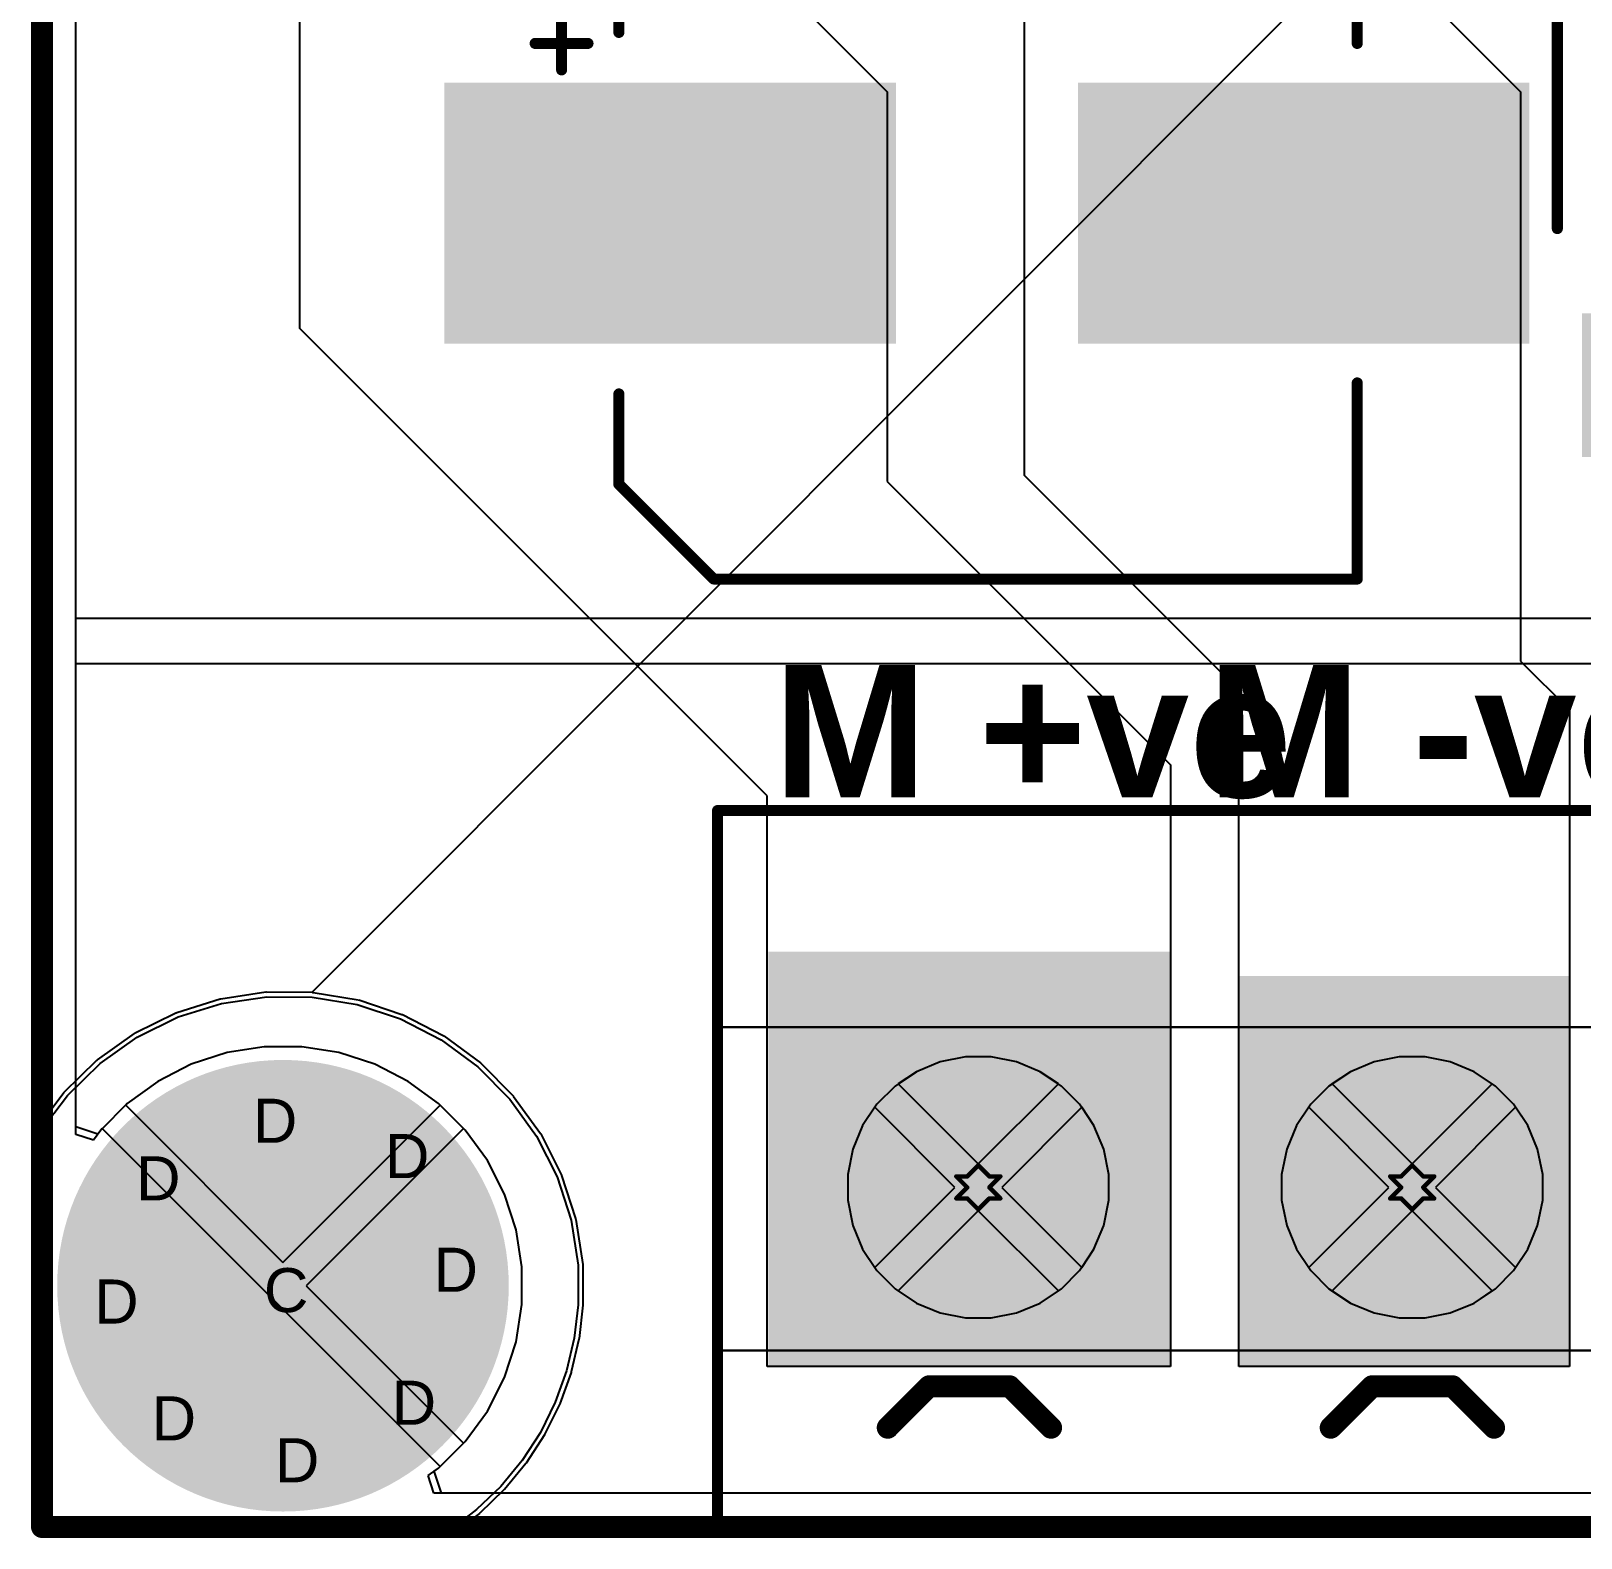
# Model space of a CAD drawing. Header units: inches. Extents: x 0 to 5401, y 0 to 5414.
# Drawn here: x -0.13 to 17.74, y -0.13 to 17.24 of the extents above; entities that cross this region are included whole.
import ezdxf

# ---------------------------------------------------------------- set-up
doc = ezdxf.new("R2010")
doc.units = ezdxf.units.IN
for name, color, linetype in [('Board Outline', 216, 'Continuous'), ('Bottom Layer', 5, 'Continuous'), ('Bottom Solder', 6, 'Continuous'), ('Drill Drawing', 1, 'Continuous'), ('Layer 1', 16, 'Continuous'), ('Layer 2', 76, 'Continuous'), ('Multi-Layer', 9, 'Continuous'), ('Pad Holes', 156, 'Continuous'), ('Top Layer', 1, 'Continuous'), ('Top Overlay', 2, 'Continuous'), ('Top Paste', 8, 'Continuous'), ('Top Solder', 216, 'Continuous'), ('Via Holes', 16, 'Continuous')]:
    doc.layers.add(name, color=color, linetype=linetype)
doc.styles.add('Arial', font='', dxfattribs={"height": 0.2})
doc.styles.add('Arial_Bold', font='', dxfattribs={"height": 0.2})
doc.styles.get('Arial').set_extended_font_data('Arial')
doc.styles.get('Arial_Bold').set_extended_font_data('Arial', bold=True)

# ---------------------------------------------------------------- blocks, each defined once
blk = doc.blocks.new('SOP_4_2_54_21')
at = {"layer": 'Top Layer'}
for points in [[(-3.85, 1.67), (-2.4, 1.67), (-2.4, 0.87), (-3.85, 0.87)], [(2.4, 1.67), (3.85, 1.67), (3.85, 0.87), (2.4, 0.87)], [(-3.85, -0.87), (-2.4, -0.87), (-2.4, -1.67), (-3.85, -1.67)], [(2.4, -0.87), (3.85, -0.87), (3.85, -1.67), (2.4, -1.67)]]:
    blk.add_hatch(color=1, dxfattribs=at).paths.add_polyline_path(points)
at = {"layer": 'Top Paste'}
for points in [[(-3.85, 1.67), (-2.4, 1.67), (-2.4, 0.87), (-3.85, 0.87)], [(2.4, 1.67), (3.85, 1.67), (3.85, 0.87), (2.4, 0.87)], [(-3.85, -0.87), (-2.4, -0.87), (-2.4, -1.67), (-3.85, -1.67)], [(2.4, -0.87), (3.85, -0.87), (3.85, -1.67), (2.4, -1.67)]]:
    blk.add_hatch(color=8, dxfattribs=at).paths.add_polyline_path(points)
at = {"layer": 'Top Solder'}
for points in [[(-3.952, 1.772), (-2.298, 1.772), (-2.298, 0.768), (-3.952, 0.768)], [(2.298, 1.772), (3.952, 1.772), (3.952, 0.768), (2.298, 0.768)], [(-3.952, -0.768), (-2.298, -0.768), (-2.298, -1.772), (-3.952, -1.772)], [(2.298, -0.768), (3.952, -0.768), (3.952, -1.772), (2.298, -1.772)]]:
    blk.add_hatch(color=216, dxfattribs=at).paths.add_polyline_path(points)
at = {"layer": 'Top Overlay'}
for points in [[(-1.321, 2.057, 0.127, 0.127, 0), (1.676, 2.057, 0.127, 0.127, 0)], [(-4.14, 1.473, 0.127, 0.127, 0), (-4.14, 1.219, 0.127, 0.127, 0)], [(-4.14, 1.473, 0.127, 0.127, 0), (-4.013, 1.346, 0.127, 0.127, 0)], [(-4.013, 1.346, 0.127, 0.127, 0), (-4.14, 1.219, 0.127, 0.127, 0)], [(-1.321, -2.057, 0.127, 0.127, 0), (1.676, -2.057, 0.127, 0.127, 0)]]:
    blk.add_lwpolyline(points, format="xyseb", dxfattribs=at)
for points in [[(-1.353, 2.057, 0.0635, 0.0635, 1), (-1.289, 2.057, 0.0635, 0.0635, 1)], [(1.645, 2.057, 0.0635, 0.0635, 1), (1.708, 2.057, 0.0635, 0.0635, 1)], [(-4.172, 1.473, 0.0635, 0.0635, 1), (-4.108, 1.473, 0.0635, 0.0635, 1)], [(-4.172, 1.473, 0.0635, 0.0635, 1), (-4.108, 1.473, 0.0635, 0.0635, 1)], [(-4.172, 1.219, 0.0635, 0.0635, 1), (-4.108, 1.219, 0.0635, 0.0635, 1)], [(-4.172, 1.219, 0.0635, 0.0635, 1), (-4.108, 1.219, 0.0635, 0.0635, 1)], [(-4.045, 1.346, 0.0635, 0.0635, 1), (-3.981, 1.346, 0.0635, 0.0635, 1)], [(-4.045, 1.346, 0.0635, 0.0635, 1), (-3.981, 1.346, 0.0635, 0.0635, 1)], [(-1.353, -2.057, 0.0635, 0.0635, 1), (-1.289, -2.057, 0.0635, 0.0635, 1)], [(1.645, -2.057, 0.0635, 0.0635, 1), (1.708, -2.057, 0.0635, 0.0635, 1)]]:
    blk.add_lwpolyline(points, format="xyseb", close=True, dxfattribs=at)
blk = doc.blocks.new('WJ127_5_0_5P_185')
at = {"layer": 'Bottom Layer'}
h = blk.add_hatch(color=5, dxfattribs=at)
edge = h.paths.add_edge_path()
edge.add_arc((-10, 0), 1.25, 0, 360)
h = blk.add_hatch(color=5, dxfattribs=at)
edge = h.paths.add_edge_path()
edge.add_arc((-5, 0), 1.25, 0, 360)
at = {"layer": 'Bottom Solder'}
h = blk.add_hatch(color=6, dxfattribs=at)
edge = h.paths.add_edge_path()
edge.add_arc((-10, 0), 1.352, 0, 360)
h = blk.add_hatch(color=6, dxfattribs=at)
edge = h.paths.add_edge_path()
edge.add_arc((-5, 0), 1.352, 0, 360)
at = {"layer": 'Layer 1'}
h = blk.add_hatch(color=16, dxfattribs=at)
edge = h.paths.add_edge_path()
edge.add_arc((-10, 0), 1.25, 0, 360)
h = blk.add_hatch(color=16, dxfattribs=at)
edge = h.paths.add_edge_path()
edge.add_arc((-5, 0), 1.25, 0, 360)
at = {"layer": 'Layer 2'}
h = blk.add_hatch(color=76, dxfattribs=at)
edge = h.paths.add_edge_path()
edge.add_arc((-10, 0), 1.25, 0, 360)
h = blk.add_hatch(color=76, dxfattribs=at)
edge = h.paths.add_edge_path()
edge.add_arc((-5, 0), 1.25, 0, 360)
at = {"layer": 'Multi-Layer'}
h = blk.add_hatch(color=9, dxfattribs=at)
edge = h.paths.add_edge_path()
edge.add_arc((-10, 0), 1.25, 0, 360)
h = blk.add_hatch(color=9, dxfattribs=at)
edge = h.paths.add_edge_path()
edge.add_arc((-5, 0), 1.25, 0, 360)
at = {"layer": 'Pad Holes'}
h = blk.add_hatch(color=7, dxfattribs=at)
edge = h.paths.add_edge_path()
edge.add_arc((-10, 0), 0.65, 0, 360)
h = blk.add_hatch(color=7, dxfattribs=at)
edge = h.paths.add_edge_path()
edge.add_arc((-5, 0), 0.65, 0, 360)
at = {"layer": 'Top Layer'}
h = blk.add_hatch(color=1, dxfattribs=at)
edge = h.paths.add_edge_path()
edge.add_arc((-10, 0), 1.25, 0, 360)
h = blk.add_hatch(color=1, dxfattribs=at)
edge = h.paths.add_edge_path()
edge.add_arc((-5, 0), 1.25, 0, 360)
at = {"layer": 'Top Solder'}
h = blk.add_hatch(color=216, dxfattribs=at)
edge = h.paths.add_edge_path()
edge.add_arc((-10, 0), 1.352, 0, 360)
h = blk.add_hatch(color=216, dxfattribs=at)
edge = h.paths.add_edge_path()
edge.add_arc((-5, 0), 1.352, 0, 360)
at = {"layer": 'Top Overlay'}
for points in [[(-13.005, 4.343, 0.127, 0.127, 0), (12.548, 4.343, 0.127, 0.127, 0)], [(-13.005, -3.912, 0.127, 0.127, 0), (-13.005, 4.343, 0.127, 0.127, 0)], [(-11.044, -2.769, 0.254, 0.254, 0), (-10.567, -2.292, 0.254, 0.254, 0)], [(-10.567, -2.292, 0.254, 0.254, 0), (-9.638, -2.292, 0.254, 0.254, 0)], [(-9.638, -2.292, 0.254, 0.254, 0), (-9.162, -2.769, 0.254, 0.254, 0)], [(-5.938, -2.769, 0.254, 0.254, 0), (-5.461, -2.292, 0.254, 0.254, 0)], [(-5.461, -2.292, 0.254, 0.254, 0), (-4.533, -2.292, 0.254, 0.254, 0)], [(-4.533, -2.292, 0.254, 0.254, 0), (-4.056, -2.769, 0.254, 0.254, 0)], [(-13.005, -3.912, 0.127, 0.127, 0), (12.548, -3.912, 0.127, 0.127, 0)]]:
    blk.add_lwpolyline(points, format="xyseb", dxfattribs=at)
for points in [[(-13.037, 4.343, 0.0635, 0.0635, 1), (-12.973, 4.343, 0.0635, 0.0635, 1)], [(-13.037, 4.343, 0.0635, 0.0635, 1), (-12.973, 4.343, 0.0635, 0.0635, 1)], [(-10.63, -2.292, 0.127, 0.127, 1), (-10.503, -2.292, 0.127, 0.127, 1)], [(-10.63, -2.292, 0.127, 0.127, 1), (-10.503, -2.292, 0.127, 0.127, 1)], [(-9.702, -2.292, 0.127, 0.127, 1), (-9.575, -2.292, 0.127, 0.127, 1)], [(-9.702, -2.292, 0.127, 0.127, 1), (-9.575, -2.292, 0.127, 0.127, 1)], [(-5.525, -2.292, 0.127, 0.127, 1), (-5.398, -2.292, 0.127, 0.127, 1)], [(-5.525, -2.292, 0.127, 0.127, 1), (-5.398, -2.292, 0.127, 0.127, 1)], [(-4.597, -2.292, 0.127, 0.127, 1), (-4.47, -2.292, 0.127, 0.127, 1)], [(-4.597, -2.292, 0.127, 0.127, 1), (-4.47, -2.292, 0.127, 0.127, 1)], [(-11.107, -2.769, 0.127, 0.127, 1), (-10.98, -2.769, 0.127, 0.127, 1)], [(-9.225, -2.769, 0.127, 0.127, 1), (-9.098, -2.769, 0.127, 0.127, 1)], [(-6.002, -2.769, 0.127, 0.127, 1), (-5.875, -2.769, 0.127, 0.127, 1)], [(-4.12, -2.769, 0.127, 0.127, 1), (-3.993, -2.769, 0.127, 0.127, 1)], [(-13.037, -3.912, 0.0635, 0.0635, 1), (-12.973, -3.912, 0.0635, 0.0635, 1)], [(-13.037, -3.912, 0.0635, 0.0635, 1), (-12.973, -3.912, 0.0635, 0.0635, 1)]]:
    blk.add_lwpolyline(points, format="xyseb", close=True, dxfattribs=at)
blk = doc.blocks.new('UWX1E101MCL1GB__271')
at = {"layer": 'Top Layer'}
for points in [[(-1.15, 1.4), (-1.15, -1.4), (-6.15, -1.4), (-6.15, 1.4)], [(6.15, 1.4), (6.15, -1.4), (1.15, -1.4), (1.15, 1.4)]]:
    blk.add_hatch(color=1, dxfattribs=at).paths.add_polyline_path(points)
at = {"layer": 'Top Paste'}
for points in [[(-1.15, 1.4), (-1.15, -1.4), (-6.15, -1.4), (-6.15, 1.4)], [(6.15, 1.4), (6.15, -1.4), (1.15, -1.4), (1.15, 1.4)]]:
    blk.add_hatch(color=8, dxfattribs=at).paths.add_polyline_path(points)
at = {"layer": 'Top Solder'}
for points in [[(-1.048, 1.502), (-1.048, -1.502), (-6.252, -1.502), (-6.252, 1.502)], [(6.252, 1.502), (6.252, -1.502), (1.048, -1.502), (1.048, 1.502)]]:
    blk.add_hatch(color=216, dxfattribs=at).paths.add_polyline_path(points)
at = {"layer": 'Top Overlay'}
for points in [[(-4.242, 3.124, 0.127, 0.127, 0), (-3.15, 4.216, 0.127, 0.127, 0)], [(-3.15, 4.216, 0.127, 0.127, 0), (4.267, 4.216, 0.127, 0.127, 0)], [(4.267, 1.956, 0.127, 0.127, 0), (4.267, 4.216, 0.127, 0.127, 0)], [(-4.242, 2.083, 0.127, 0.127, 0), (-4.242, 3.124, 0.127, 0.127, 0)], [(-4.902, 1.651, 0.127, 0.127, 0), (-4.902, 2.261, 0.127, 0.127, 0)], [(-5.207, 1.956, 0.127, 0.127, 0), (-4.597, 1.956, 0.127, 0.127, 0)], [(4.267, -4.216, 0.127, 0.127, 0), (4.267, -1.956, 0.127, 0.127, 0)], [(-4.242, -3.124, 0.127, 0.127, 0), (-4.242, -2.083, 0.127, 0.127, 0)], [(-4.242, -3.124, 0.127, 0.127, 0), (-3.15, -4.216, 0.127, 0.127, 0)], [(-3.15, -4.216, 0.127, 0.127, 0), (4.267, -4.216, 0.127, 0.127, 0)]]:
    blk.add_lwpolyline(points, format="xyseb", dxfattribs=at)
for points in [[(-3.181, 4.216, 0.0635, 0.0635, 1), (-3.118, 4.216, 0.0635, 0.0635, 1)], [(-3.181, 4.216, 0.0635, 0.0635, 1), (-3.118, 4.216, 0.0635, 0.0635, 1)], [(4.235, 4.216, 0.0635, 0.0635, 1), (4.299, 4.216, 0.0635, 0.0635, 1)], [(4.235, 4.216, 0.0635, 0.0635, 1), (4.299, 4.216, 0.0635, 0.0635, 1)], [(-4.274, 3.124, 0.0635, 0.0635, 1), (-4.21, 3.124, 0.0635, 0.0635, 1)], [(-4.274, 3.124, 0.0635, 0.0635, 1), (-4.21, 3.124, 0.0635, 0.0635, 1)], [(-4.934, 2.261, 0.0635, 0.0635, 1), (-4.87, 2.261, 0.0635, 0.0635, 1)], [(-4.274, 2.083, 0.0635, 0.0635, 1), (-4.21, 2.083, 0.0635, 0.0635, 1)], [(-5.239, 1.956, 0.0635, 0.0635, 1), (-5.175, 1.956, 0.0635, 0.0635, 1)], [(-4.629, 1.956, 0.0635, 0.0635, 1), (-4.566, 1.956, 0.0635, 0.0635, 1)], [(4.235, 1.956, 0.0635, 0.0635, 1), (4.299, 1.956, 0.0635, 0.0635, 1)], [(-4.934, 1.651, 0.0635, 0.0635, 1), (-4.87, 1.651, 0.0635, 0.0635, 1)], [(4.235, -1.956, 0.0635, 0.0635, 1), (4.299, -1.956, 0.0635, 0.0635, 1)], [(-4.274, -2.083, 0.0635, 0.0635, 1), (-4.21, -2.083, 0.0635, 0.0635, 1)], [(-4.274, -3.124, 0.0635, 0.0635, 1), (-4.21, -3.124, 0.0635, 0.0635, 1)], [(-4.274, -3.124, 0.0635, 0.0635, 1), (-4.21, -3.124, 0.0635, 0.0635, 1)], [(-3.181, -4.216, 0.0635, 0.0635, 1), (-3.118, -4.216, 0.0635, 0.0635, 1)], [(-3.181, -4.216, 0.0635, 0.0635, 1), (-3.118, -4.216, 0.0635, 0.0635, 1)], [(4.235, -4.216, 0.0635, 0.0635, 1), (4.299, -4.216, 0.0635, 0.0635, 1)], [(4.235, -4.216, 0.0635, 0.0635, 1), (4.299, -4.216, 0.0635, 0.0635, 1)]]:
    blk.add_lwpolyline(points, format="xyseb", close=True, dxfattribs=at)

msp = doc.modelspace()

# ---------------------------------------------------------------- hatches: boundary and pattern name
at = {"layer": 'Bottom Layer'}
h = msp.add_hatch(color=5, dxfattribs=at)
edge = h.paths.add_edge_path()
edge.add_arc((2.777, 2.78), 2.5, 0, 360)
h = msp.add_hatch(color=5, dxfattribs=at)
edge = h.paths.add_edge_path()
edge.add_arc((2.65, 4.731), 0.3, 0, 360)
h = msp.add_hatch(color=5, dxfattribs=at)
edge = h.paths.add_edge_path()
edge.add_arc((4.172, 4.324), 0.3, 0, 360)
h = msp.add_hatch(color=5, dxfattribs=at)
edge = h.paths.add_edge_path()
edge.add_arc((1.304, 4.069), 0.3, 0, 360)
h = msp.add_hatch(color=5, dxfattribs=at)
edge = h.paths.add_edge_path()
edge.add_arc((4.732, 3.014), 0.3, 0, 360)
h = msp.add_hatch(color=5, dxfattribs=at)
edge = h.paths.add_edge_path()
edge.add_arc((0.821, 2.648), 0.3, 0, 360)
h = msp.add_hatch(color=5, dxfattribs=at)
edge = h.paths.add_edge_path()
edge.add_arc((4.25, 1.482), 0.3, 0, 360)
h = msp.add_hatch(color=5, dxfattribs=at)
edge = h.paths.add_edge_path()
edge.add_arc((1.484, 1.303), 0.3, 0, 360)
h = msp.add_hatch(color=5, dxfattribs=at)
edge = h.paths.add_edge_path()
edge.add_arc((2.904, 0.82), 0.3, 0, 360)
at = {"layer": 'Bottom Solder'}
h = msp.add_hatch(color=6, dxfattribs=at)
edge = h.paths.add_edge_path()
edge.add_arc((2.777, 2.78), 2.602, 0, 360)
h = msp.add_hatch(color=6, dxfattribs=at)
edge = h.paths.add_edge_path()
edge.add_arc((2.65, 4.731), 0.402, 0, 360)
h = msp.add_hatch(color=6, dxfattribs=at)
edge = h.paths.add_edge_path()
edge.add_arc((4.172, 4.324), 0.402, 0, 360)
h = msp.add_hatch(color=6, dxfattribs=at)
edge = h.paths.add_edge_path()
edge.add_arc((1.304, 4.069), 0.402, 0, 360)
h = msp.add_hatch(color=6, dxfattribs=at)
edge = h.paths.add_edge_path()
edge.add_arc((4.732, 3.014), 0.402, 0, 360)
h = msp.add_hatch(color=6, dxfattribs=at)
edge = h.paths.add_edge_path()
edge.add_arc((0.821, 2.648), 0.402, 0, 360)
h = msp.add_hatch(color=6, dxfattribs=at)
edge = h.paths.add_edge_path()
edge.add_arc((4.25, 1.482), 0.402, 0, 360)
h = msp.add_hatch(color=6, dxfattribs=at)
edge = h.paths.add_edge_path()
edge.add_arc((1.484, 1.303), 0.402, 0, 360)
h = msp.add_hatch(color=6, dxfattribs=at)
edge = h.paths.add_edge_path()
edge.add_arc((2.904, 0.82), 0.402, 0, 360)
at = {"layer": 'Layer 1'}
h = msp.add_hatch(color=16, dxfattribs=at)
edge = h.paths.add_edge_path()
edge.add_arc((2.777, 2.78), 2.5, 0, 360)
h = msp.add_hatch(color=16, dxfattribs=at)
edge = h.paths.add_edge_path()
edge.add_arc((2.65, 4.731), 0.3, 0, 360)
h = msp.add_hatch(color=16, dxfattribs=at)
edge = h.paths.add_edge_path()
edge.add_arc((4.172, 4.324), 0.3, 0, 360)
h = msp.add_hatch(color=16, dxfattribs=at)
edge = h.paths.add_edge_path()
edge.add_arc((1.304, 4.069), 0.3, 0, 360)
h = msp.add_hatch(color=16, dxfattribs=at)
edge = h.paths.add_edge_path()
edge.add_arc((4.732, 3.014), 0.3, 0, 360)
h = msp.add_hatch(color=16, dxfattribs=at)
edge = h.paths.add_edge_path()
edge.add_arc((0.821, 2.648), 0.3, 0, 360)
h = msp.add_hatch(color=16, dxfattribs=at)
edge = h.paths.add_edge_path()
edge.add_arc((4.25, 1.482), 0.3, 0, 360)
h = msp.add_hatch(color=16, dxfattribs=at)
edge = h.paths.add_edge_path()
edge.add_arc((1.484, 1.303), 0.3, 0, 360)
h = msp.add_hatch(color=16, dxfattribs=at)
edge = h.paths.add_edge_path()
edge.add_arc((2.904, 0.82), 0.3, 0, 360)
at = {"layer": 'Layer 2'}
h = msp.add_hatch(color=76, dxfattribs=at)
edge = h.paths.add_edge_path()
edge.add_arc((2.777, 2.78), 2.5, 0, 360)
h = msp.add_hatch(color=76, dxfattribs=at)
edge = h.paths.add_edge_path()
edge.add_arc((2.65, 4.731), 0.3, 0, 360)
h = msp.add_hatch(color=76, dxfattribs=at)
edge = h.paths.add_edge_path()
edge.add_arc((4.172, 4.324), 0.3, 0, 360)
h = msp.add_hatch(color=76, dxfattribs=at)
edge = h.paths.add_edge_path()
edge.add_arc((1.304, 4.069), 0.3, 0, 360)
h = msp.add_hatch(color=76, dxfattribs=at)
edge = h.paths.add_edge_path()
edge.add_arc((4.732, 3.014), 0.3, 0, 360)
h = msp.add_hatch(color=76, dxfattribs=at)
edge = h.paths.add_edge_path()
edge.add_arc((0.821, 2.648), 0.3, 0, 360)
h = msp.add_hatch(color=76, dxfattribs=at)
edge = h.paths.add_edge_path()
edge.add_arc((4.25, 1.482), 0.3, 0, 360)
h = msp.add_hatch(color=76, dxfattribs=at)
edge = h.paths.add_edge_path()
edge.add_arc((1.484, 1.303), 0.3, 0, 360)
h = msp.add_hatch(color=76, dxfattribs=at)
edge = h.paths.add_edge_path()
edge.add_arc((2.904, 0.82), 0.3, 0, 360)
at = {"layer": 'Multi-Layer'}
h = msp.add_hatch(color=9, dxfattribs=at)
edge = h.paths.add_edge_path()
edge.add_arc((2.777, 2.78), 2.5, 0, 360)
at = {"layer": 'Pad Holes'}
h = msp.add_hatch(color=7, dxfattribs=at)
edge = h.paths.add_edge_path()
edge.add_arc((2.777, 2.78), 1.55, 0, 360)
at = {"layer": 'Top Layer'}
for points in [[(8.37, 1.848), (13.005, 1.848), (13.005, 6.629), (8.37, 6.629)], [(13.792, 1.848), (17.602, 1.848), (17.602, 6.35), (13.792, 6.35)]]:
    msp.add_hatch(color=1, dxfattribs=at).paths.add_polyline_path(points)
h = msp.add_hatch(color=1, dxfattribs=at)
edge = h.paths.add_edge_path()
edge.add_arc((2.777, 2.78), 2.5, 0, 360)
h = msp.add_hatch(color=1, dxfattribs=at)
edge = h.paths.add_edge_path()
edge.add_arc((2.65, 4.731), 0.3, 0, 360)
h = msp.add_hatch(color=1, dxfattribs=at)
edge = h.paths.add_edge_path()
edge.add_arc((4.172, 4.324), 0.3, 0, 360)
h = msp.add_hatch(color=1, dxfattribs=at)
edge = h.paths.add_edge_path()
edge.add_arc((1.304, 4.069), 0.3, 0, 360)
h = msp.add_hatch(color=1, dxfattribs=at)
edge = h.paths.add_edge_path()
edge.add_arc((4.732, 3.014), 0.3, 0, 360)
h = msp.add_hatch(color=1, dxfattribs=at)
edge = h.paths.add_edge_path()
edge.add_arc((0.821, 2.648), 0.3, 0, 360)
h = msp.add_hatch(color=1, dxfattribs=at)
edge = h.paths.add_edge_path()
edge.add_arc((4.25, 1.482), 0.3, 0, 360)
h = msp.add_hatch(color=1, dxfattribs=at)
edge = h.paths.add_edge_path()
edge.add_arc((1.484, 1.303), 0.3, 0, 360)
h = msp.add_hatch(color=1, dxfattribs=at)
edge = h.paths.add_edge_path()
edge.add_arc((2.904, 0.82), 0.3, 0, 360)
at = {"layer": 'Top Solder'}
h = msp.add_hatch(color=216, dxfattribs=at)
edge = h.paths.add_edge_path()
edge.add_arc((2.777, 2.78), 2.602, 0, 360)
h = msp.add_hatch(color=216, dxfattribs=at)
edge = h.paths.add_edge_path()
edge.add_arc((2.65, 4.731), 0.402, 0, 360)
h = msp.add_hatch(color=216, dxfattribs=at)
edge = h.paths.add_edge_path()
edge.add_arc((4.172, 4.324), 0.402, 0, 360)
h = msp.add_hatch(color=216, dxfattribs=at)
edge = h.paths.add_edge_path()
edge.add_arc((1.304, 4.069), 0.402, 0, 360)
h = msp.add_hatch(color=216, dxfattribs=at)
edge = h.paths.add_edge_path()
edge.add_arc((4.732, 3.014), 0.402, 0, 360)
h = msp.add_hatch(color=216, dxfattribs=at)
edge = h.paths.add_edge_path()
edge.add_arc((0.821, 2.648), 0.402, 0, 360)
h = msp.add_hatch(color=216, dxfattribs=at)
edge = h.paths.add_edge_path()
edge.add_arc((4.25, 1.482), 0.402, 0, 360)
h = msp.add_hatch(color=216, dxfattribs=at)
edge = h.paths.add_edge_path()
edge.add_arc((1.484, 1.303), 0.402, 0, 360)
h = msp.add_hatch(color=216, dxfattribs=at)
edge = h.paths.add_edge_path()
edge.add_arc((2.904, 0.82), 0.402, 0, 360)
at = {"layer": 'Via Holes'}
h = msp.add_hatch(color=7, dxfattribs=at)
edge = h.paths.add_edge_path()
edge.add_arc((2.65, 4.731), 0.15, 0, 360)
h = msp.add_hatch(color=7, dxfattribs=at)
edge = h.paths.add_edge_path()
edge.add_arc((4.172, 4.324), 0.15, 0, 360)
h = msp.add_hatch(color=7, dxfattribs=at)
edge = h.paths.add_edge_path()
edge.add_arc((1.304, 4.069), 0.15, 0, 360)
h = msp.add_hatch(color=7, dxfattribs=at)
edge = h.paths.add_edge_path()
edge.add_arc((4.732, 3.014), 0.15, 0, 360)
h = msp.add_hatch(color=7, dxfattribs=at)
edge = h.paths.add_edge_path()
edge.add_arc((0.821, 2.648), 0.15, 0, 360)
h = msp.add_hatch(color=7, dxfattribs=at)
edge = h.paths.add_edge_path()
edge.add_arc((4.25, 1.482), 0.15, 0, 360)
h = msp.add_hatch(color=7, dxfattribs=at)
edge = h.paths.add_edge_path()
edge.add_arc((1.484, 1.303), 0.15, 0, 360)
h = msp.add_hatch(color=7, dxfattribs=at)
edge = h.paths.add_edge_path()
edge.add_arc((2.904, 0.82), 0.15, 0, 360)

# ---------------------------------------------------------------- linework, layer by layer
at = {"layer": 'Board Outline'}
for points in [[(0, 0, 0.254, 0.254, 0), (0, 117, 0.254, 0.254, 0)], [(0, 0, 0.254, 0.254, 0), (150, 0, 0.254, 0.254, 0)]]:
    msp.add_lwpolyline(points, format="xyseb", dxfattribs=at)
msp.add_lwpolyline([(-0.063, 0, 0.127, 0.127, 1), (0.064, 0, 0.127, 0.127, 1)], format="xyseb", close=True, dxfattribs=at)
msp.add_lwpolyline([(-0.063, 0, 0.127, 0.127, 1), (0.064, 0, 0.127, 0.127, 1)], format="xyseb", close=True, dxfattribs=at)
at = {"layer": 'Bottom Layer'}
for p, q in [((0.388, 4.523), (0.388, 44.204)), ((7.785, 2.032), (7.785, 5.761)), ((7.785, 5.761), (33.338, 5.761)), ((33.338, 5.761), (7.785, 5.761)), ((7.785, 5.761), (7.785, 2.032)), ((2.132, 5.466), (1.72, 5.332)), ((2.56, 5.534), (2.132, 5.466)), ((2.994, 5.534), (2.56, 5.534)), ((3.422, 5.466), (2.994, 5.534)), ((3.834, 5.332), (3.422, 5.466)), ((1.72, 5.332), (1.334, 5.135)), ((4.22, 5.135), (3.834, 5.332)), ((1.334, 5.135), (0.983, 4.88)), ((4.571, 4.88), (4.22, 5.135)), ((0.983, 4.88), (0.676, 4.574)), ((4.878, 4.574), (4.571, 4.88)), ((0.592, 4.457), (0.388, 4.523)), ((0.676, 4.574), (0.592, 4.457)), ((5.132, 4.223), (4.878, 4.574)), ((5.329, 3.837), (5.132, 4.223)), ((5.463, 3.425), (5.329, 3.837)), ((5.531, 2.996), (5.463, 3.425)), ((5.531, 2.563), (5.531, 2.996)), ((5.463, 2.135), (5.531, 2.563)), ((5.329, 1.722), (5.463, 2.135)), ((33.338, 2.032), (7.785, 2.032)), ((7.785, 2.032), (33.338, 2.032)), ((5.132, 1.336), (5.329, 1.722)), ((4.878, 0.986), (5.132, 1.336)), ((4.571, 0.679), (4.878, 0.986)), ((4.451, 0.592), (4.571, 0.679)), ((4.517, 0.388), (4.451, 0.592)), ((145.483, 0.388), (4.517, 0.388))]:
    msp.add_line(p, q, dxfattribs=at)
at = {"layer": 'Drill Drawing'}
for points in [[(10.663, 4.04, 0.0508, 0.0508, 0), (10.79, 4.167, 0.0508, 0.0508, 0)], [(10.79, 4.167, 0.0508, 0.0508, 0), (10.917, 4.04, 0.0508, 0.0508, 0)], [(15.663, 4.04, 0.0508, 0.0508, 0), (15.79, 4.167, 0.0508, 0.0508, 0)], [(15.79, 4.167, 0.0508, 0.0508, 0), (15.917, 4.04, 0.0508, 0.0508, 0)], [(10.536, 4.04, 0.0508, 0.0508, 0), (10.663, 3.913, 0.0508, 0.0508, 0)], [(10.536, 4.04, 0.0508, 0.0508, 0), (10.663, 4.04, 0.0508, 0.0508, 0)], [(10.536, 3.786, 0.0508, 0.0508, 0), (10.663, 3.913, 0.0508, 0.0508, 0)], [(10.917, 4.04, 0.0508, 0.0508, 0), (11.044, 4.04, 0.0508, 0.0508, 0)], [(10.917, 3.913, 0.0508, 0.0508, 0), (11.044, 4.04, 0.0508, 0.0508, 0)], [(10.917, 3.913, 0.0508, 0.0508, 0), (11.044, 3.786, 0.0508, 0.0508, 0)], [(15.536, 4.04, 0.0508, 0.0508, 0), (15.663, 3.913, 0.0508, 0.0508, 0)], [(15.536, 4.04, 0.0508, 0.0508, 0), (15.663, 4.04, 0.0508, 0.0508, 0)], [(15.536, 3.786, 0.0508, 0.0508, 0), (15.663, 3.913, 0.0508, 0.0508, 0)], [(15.917, 4.04, 0.0508, 0.0508, 0), (16.044, 4.04, 0.0508, 0.0508, 0)], [(15.917, 3.913, 0.0508, 0.0508, 0), (16.044, 4.04, 0.0508, 0.0508, 0)], [(15.917, 3.913, 0.0508, 0.0508, 0), (16.044, 3.786, 0.0508, 0.0508, 0)], [(10.536, 3.786, 0.0508, 0.0508, 0), (10.663, 3.786, 0.0508, 0.0508, 0)], [(10.663, 3.786, 0.0508, 0.0508, 0), (10.79, 3.659, 0.0508, 0.0508, 0)], [(10.79, 3.659, 0.0508, 0.0508, 0), (10.917, 3.786, 0.0508, 0.0508, 0)], [(10.917, 3.786, 0.0508, 0.0508, 0), (11.044, 3.786, 0.0508, 0.0508, 0)], [(15.536, 3.786, 0.0508, 0.0508, 0), (15.663, 3.786, 0.0508, 0.0508, 0)], [(15.663, 3.786, 0.0508, 0.0508, 0), (15.79, 3.659, 0.0508, 0.0508, 0)], [(15.79, 3.659, 0.0508, 0.0508, 0), (15.917, 3.786, 0.0508, 0.0508, 0)], [(15.917, 3.786, 0.0508, 0.0508, 0), (16.044, 3.786, 0.0508, 0.0508, 0)]]:
    msp.add_lwpolyline(points, format="xyseb", dxfattribs=at)
for points in [[(10.778, 4.167, 0.0254, 0.0254, 1), (10.803, 4.167, 0.0254, 0.0254, 1)], [(10.778, 4.167, 0.0254, 0.0254, 1), (10.803, 4.167, 0.0254, 0.0254, 1)], [(15.778, 4.167, 0.0254, 0.0254, 1), (15.803, 4.167, 0.0254, 0.0254, 1)], [(15.778, 4.167, 0.0254, 0.0254, 1), (15.803, 4.167, 0.0254, 0.0254, 1)], [(10.524, 4.04, 0.0254, 0.0254, 1), (10.549, 4.04, 0.0254, 0.0254, 1)], [(10.524, 4.04, 0.0254, 0.0254, 1), (10.549, 4.04, 0.0254, 0.0254, 1)], [(10.651, 4.04, 0.0254, 0.0254, 1), (10.676, 4.04, 0.0254, 0.0254, 1)], [(10.651, 4.04, 0.0254, 0.0254, 1), (10.676, 4.04, 0.0254, 0.0254, 1)], [(10.651, 3.913, 0.0254, 0.0254, 1), (10.676, 3.913, 0.0254, 0.0254, 1)], [(10.651, 3.913, 0.0254, 0.0254, 1), (10.676, 3.913, 0.0254, 0.0254, 1)], [(10.905, 4.04, 0.0254, 0.0254, 1), (10.93, 4.04, 0.0254, 0.0254, 1)], [(10.905, 4.04, 0.0254, 0.0254, 1), (10.93, 4.04, 0.0254, 0.0254, 1)], [(10.905, 3.913, 0.0254, 0.0254, 1), (10.93, 3.913, 0.0254, 0.0254, 1)], [(10.905, 3.913, 0.0254, 0.0254, 1), (10.93, 3.913, 0.0254, 0.0254, 1)], [(11.032, 4.04, 0.0254, 0.0254, 1), (11.057, 4.04, 0.0254, 0.0254, 1)], [(11.032, 4.04, 0.0254, 0.0254, 1), (11.057, 4.04, 0.0254, 0.0254, 1)], [(15.524, 4.04, 0.0254, 0.0254, 1), (15.549, 4.04, 0.0254, 0.0254, 1)], [(15.524, 4.04, 0.0254, 0.0254, 1), (15.549, 4.04, 0.0254, 0.0254, 1)], [(15.651, 4.04, 0.0254, 0.0254, 1), (15.676, 4.04, 0.0254, 0.0254, 1)], [(15.651, 4.04, 0.0254, 0.0254, 1), (15.676, 4.04, 0.0254, 0.0254, 1)], [(15.651, 3.913, 0.0254, 0.0254, 1), (15.676, 3.913, 0.0254, 0.0254, 1)], [(15.651, 3.913, 0.0254, 0.0254, 1), (15.676, 3.913, 0.0254, 0.0254, 1)], [(15.905, 4.04, 0.0254, 0.0254, 1), (15.93, 4.04, 0.0254, 0.0254, 1)], [(15.905, 4.04, 0.0254, 0.0254, 1), (15.93, 4.04, 0.0254, 0.0254, 1)], [(15.905, 3.913, 0.0254, 0.0254, 1), (15.93, 3.913, 0.0254, 0.0254, 1)], [(15.905, 3.913, 0.0254, 0.0254, 1), (15.93, 3.913, 0.0254, 0.0254, 1)], [(16.032, 4.04, 0.0254, 0.0254, 1), (16.057, 4.04, 0.0254, 0.0254, 1)], [(16.032, 4.04, 0.0254, 0.0254, 1), (16.057, 4.04, 0.0254, 0.0254, 1)], [(10.524, 3.786, 0.0254, 0.0254, 1), (10.549, 3.786, 0.0254, 0.0254, 1)], [(10.524, 3.786, 0.0254, 0.0254, 1), (10.549, 3.786, 0.0254, 0.0254, 1)], [(10.651, 3.786, 0.0254, 0.0254, 1), (10.676, 3.786, 0.0254, 0.0254, 1)], [(10.651, 3.786, 0.0254, 0.0254, 1), (10.676, 3.786, 0.0254, 0.0254, 1)], [(10.905, 3.786, 0.0254, 0.0254, 1), (10.93, 3.786, 0.0254, 0.0254, 1)], [(10.905, 3.786, 0.0254, 0.0254, 1), (10.93, 3.786, 0.0254, 0.0254, 1)], [(11.032, 3.786, 0.0254, 0.0254, 1), (11.057, 3.786, 0.0254, 0.0254, 1)], [(11.032, 3.786, 0.0254, 0.0254, 1), (11.057, 3.786, 0.0254, 0.0254, 1)], [(15.524, 3.786, 0.0254, 0.0254, 1), (15.549, 3.786, 0.0254, 0.0254, 1)], [(15.524, 3.786, 0.0254, 0.0254, 1), (15.549, 3.786, 0.0254, 0.0254, 1)], [(15.651, 3.786, 0.0254, 0.0254, 1), (15.676, 3.786, 0.0254, 0.0254, 1)], [(15.651, 3.786, 0.0254, 0.0254, 1), (15.676, 3.786, 0.0254, 0.0254, 1)], [(15.905, 3.786, 0.0254, 0.0254, 1), (15.93, 3.786, 0.0254, 0.0254, 1)], [(15.905, 3.786, 0.0254, 0.0254, 1), (15.93, 3.786, 0.0254, 0.0254, 1)], [(16.032, 3.786, 0.0254, 0.0254, 1), (16.057, 3.786, 0.0254, 0.0254, 1)], [(16.032, 3.786, 0.0254, 0.0254, 1), (16.057, 3.786, 0.0254, 0.0254, 1)], [(10.778, 3.659, 0.0254, 0.0254, 1), (10.803, 3.659, 0.0254, 0.0254, 1)], [(10.778, 3.659, 0.0254, 0.0254, 1), (10.803, 3.659, 0.0254, 0.0254, 1)], [(15.778, 3.659, 0.0254, 0.0254, 1), (15.803, 3.659, 0.0254, 0.0254, 1)], [(15.778, 3.659, 0.0254, 0.0254, 1), (15.803, 3.659, 0.0254, 0.0254, 1)]]:
    msp.add_lwpolyline(points, format="xyseb", close=True, dxfattribs=at)
at = {"layer": 'Layer 1'}
for p, q in [((0.388, 10.468), (0.388, 44.519)), ((140.808, 10.468), (0.388, 10.468)), ((0.388, 4.61), (0.388, 9.95)), ((0.388, 9.95), (141.326, 9.95)), ((2.132, 5.466), (1.72, 5.332)), ((2.56, 5.534), (2.132, 5.466)), ((2.994, 5.534), (2.56, 5.534)), ((3.422, 5.466), (2.994, 5.534)), ((3.834, 5.332), (3.422, 5.466)), ((10.352, 5.359), (10.078, 5.246)), ((10.642, 5.417), (10.352, 5.359)), ((10.938, 5.417), (10.642, 5.417)), ((11.229, 5.359), (10.938, 5.417)), ((11.503, 5.246), (11.229, 5.359)), ((15.352, 5.359), (15.078, 5.246)), ((15.642, 5.417), (15.352, 5.359)), ((15.938, 5.417), (15.642, 5.417)), ((16.229, 5.359), (15.938, 5.417)), ((16.503, 5.246), (16.229, 5.359)), ((1.72, 5.332), (1.334, 5.135)), ((4.22, 5.135), (3.834, 5.332)), ((10.078, 5.246), (9.831, 5.081)), ((11.749, 5.081), (11.503, 5.246)), ((15.078, 5.246), (14.831, 5.081)), ((16.749, 5.081), (16.503, 5.246)), ((1.334, 5.135), (0.983, 4.88)), ((4.571, 4.88), (4.22, 5.135)), ((9.831, 5.081), (9.622, 4.872)), ((11.958, 4.872), (11.749, 5.081)), ((14.831, 5.081), (14.622, 4.872)), ((16.958, 4.872), (16.749, 5.081)), ((0.983, 4.88), (0.964, 4.862)), ((0.964, 4.862), (2.777, 3.049)), ((2.777, 3.049), (4.59, 4.862)), ((4.59, 4.862), (4.571, 4.88)), ((9.622, 4.872), (9.457, 4.626)), ((12.123, 4.626), (11.958, 4.872)), ((14.622, 4.872), (14.457, 4.626)), ((17.123, 4.626), (16.958, 4.872)), ((0.642, 4.527), (0.388, 4.61)), ((0.676, 4.574), (0.642, 4.527)), ((0.695, 4.592), (0.676, 4.574)), ((2.642, 2.645), (0.695, 4.592)), ((4.859, 4.592), (3.046, 2.78)), ((4.878, 4.574), (4.859, 4.592)), ((5.132, 4.223), (4.878, 4.574)), ((9.457, 4.626), (9.344, 4.352)), ((12.236, 4.352), (12.123, 4.626)), ((14.457, 4.626), (14.344, 4.352)), ((17.236, 4.352), (17.123, 4.626)), ((9.344, 4.352), (9.286, 4.061)), ((12.294, 4.061), (12.236, 4.352)), ((14.344, 4.352), (14.286, 4.061)), ((17.294, 4.061), (17.236, 4.352)), ((5.329, 3.837), (5.132, 4.223)), ((9.286, 4.061), (9.286, 3.765)), ((12.294, 3.765), (12.294, 4.061)), ((14.286, 4.061), (14.286, 3.765)), ((17.294, 3.765), (17.294, 4.061)), ((5.463, 3.425), (5.329, 3.837)), ((9.286, 3.765), (9.344, 3.474)), ((12.236, 3.474), (12.294, 3.765)), ((14.286, 3.765), (14.344, 3.474)), ((17.236, 3.474), (17.294, 3.765)), ((5.531, 2.996), (5.463, 3.425)), ((9.344, 3.474), (9.457, 3.201)), ((12.123, 3.201), (12.236, 3.474)), ((14.344, 3.474), (14.457, 3.201)), ((17.123, 3.201), (17.236, 3.474)), ((9.457, 3.201), (9.622, 2.954)), ((11.958, 2.954), (12.123, 3.201)), ((14.457, 3.201), (14.622, 2.954)), ((16.958, 2.954), (17.123, 3.201)), ((5.531, 2.563), (5.531, 2.996)), ((9.622, 2.954), (9.831, 2.745)), ((11.749, 2.745), (11.958, 2.954)), ((14.622, 2.954), (14.831, 2.745)), ((16.749, 2.745), (16.958, 2.954)), ((3.046, 2.78), (4.859, 0.967)), ((9.831, 2.745), (10.078, 2.58)), ((11.503, 2.58), (11.749, 2.745)), ((14.831, 2.745), (15.078, 2.58)), ((16.503, 2.58), (16.749, 2.745)), ((4.59, 0.698), (2.642, 2.645)), ((5.463, 2.135), (5.531, 2.563)), ((10.078, 2.58), (10.352, 2.467)), ((11.229, 2.467), (11.503, 2.58)), ((15.078, 2.58), (15.352, 2.467)), ((16.229, 2.467), (16.503, 2.58)), ((10.352, 2.467), (10.642, 2.409)), ((10.642, 2.409), (10.938, 2.409)), ((10.938, 2.409), (11.229, 2.467)), ((15.352, 2.467), (15.642, 2.409)), ((15.642, 2.409), (15.938, 2.409)), ((15.938, 2.409), (16.229, 2.467)), ((5.329, 1.722), (5.463, 2.135)), ((5.132, 1.336), (5.329, 1.722)), ((4.878, 0.986), (5.132, 1.336)), ((4.859, 0.967), (4.878, 0.986)), ((4.521, 0.642), (4.571, 0.679)), ((4.603, 0.388), (4.521, 0.642)), ((4.571, 0.679), (4.59, 0.698)), ((145.397, 0.388), (4.603, 0.388))]:
    msp.add_line(p, q, dxfattribs=at)
at = {"layer": 'Layer 2'}
for p, q in [((0.388, 4.61), (0.388, 38.226)), ((2.132, 5.466), (1.72, 5.332)), ((2.56, 5.534), (2.132, 5.466)), ((2.994, 5.534), (2.56, 5.534)), ((3.422, 5.466), (2.994, 5.534)), ((3.834, 5.332), (3.422, 5.466)), ((10.352, 5.359), (10.078, 5.246)), ((10.642, 5.417), (10.352, 5.359)), ((10.938, 5.417), (10.642, 5.417)), ((11.229, 5.359), (10.938, 5.417)), ((11.503, 5.246), (11.229, 5.359)), ((15.352, 5.359), (15.078, 5.246)), ((15.642, 5.417), (15.352, 5.359)), ((15.938, 5.417), (15.642, 5.417)), ((16.229, 5.359), (15.938, 5.417)), ((16.503, 5.246), (16.229, 5.359)), ((1.72, 5.332), (1.334, 5.135)), ((4.22, 5.135), (3.834, 5.332)), ((10.078, 5.246), (9.831, 5.081)), ((11.749, 5.081), (11.503, 5.246)), ((15.078, 5.246), (14.831, 5.081)), ((16.749, 5.081), (16.503, 5.246)), ((1.334, 5.135), (0.983, 4.88)), ((4.571, 4.88), (4.22, 5.135)), ((9.831, 5.081), (9.622, 4.872)), ((11.958, 4.872), (11.749, 5.081)), ((14.831, 5.081), (14.622, 4.872)), ((16.958, 4.872), (16.749, 5.081)), ((0.983, 4.88), (0.676, 4.574)), ((4.878, 4.574), (4.571, 4.88)), ((9.622, 4.872), (9.457, 4.626)), ((12.123, 4.626), (11.958, 4.872)), ((14.622, 4.872), (14.457, 4.626)), ((17.123, 4.626), (16.958, 4.872)), ((0.642, 4.527), (0.388, 4.61)), ((0.676, 4.574), (0.642, 4.527)), ((5.132, 4.223), (4.878, 4.574)), ((9.457, 4.626), (9.344, 4.352)), ((12.236, 4.352), (12.123, 4.626)), ((14.457, 4.626), (14.344, 4.352)), ((17.236, 4.352), (17.123, 4.626)), ((9.344, 4.352), (9.286, 4.061)), ((12.294, 4.061), (12.236, 4.352)), ((14.344, 4.352), (14.286, 4.061)), ((17.294, 4.061), (17.236, 4.352)), ((5.329, 3.837), (5.132, 4.223)), ((9.286, 4.061), (9.286, 3.765)), ((12.294, 3.765), (12.294, 4.061)), ((14.286, 4.061), (14.286, 3.765)), ((17.294, 3.765), (17.294, 4.061)), ((5.463, 3.425), (5.329, 3.837)), ((9.286, 3.765), (9.344, 3.474)), ((12.236, 3.474), (12.294, 3.765)), ((14.286, 3.765), (14.344, 3.474)), ((17.236, 3.474), (17.294, 3.765)), ((5.531, 2.996), (5.463, 3.425)), ((9.344, 3.474), (9.457, 3.201)), ((12.123, 3.201), (12.236, 3.474)), ((14.344, 3.474), (14.457, 3.201)), ((17.123, 3.201), (17.236, 3.474)), ((9.457, 3.201), (9.622, 2.954)), ((11.958, 2.954), (12.123, 3.201)), ((14.457, 3.201), (14.622, 2.954)), ((16.958, 2.954), (17.123, 3.201)), ((5.531, 2.563), (5.531, 2.996)), ((9.622, 2.954), (9.831, 2.745)), ((11.749, 2.745), (11.958, 2.954)), ((14.622, 2.954), (14.831, 2.745)), ((16.749, 2.745), (16.958, 2.954)), ((9.831, 2.745), (10.078, 2.58)), ((11.503, 2.58), (11.749, 2.745)), ((14.831, 2.745), (15.078, 2.58)), ((16.503, 2.58), (16.749, 2.745)), ((5.463, 2.135), (5.531, 2.563)), ((10.078, 2.58), (10.352, 2.467)), ((11.229, 2.467), (11.503, 2.58)), ((15.078, 2.58), (15.352, 2.467)), ((16.229, 2.467), (16.503, 2.58)), ((10.352, 2.467), (10.642, 2.409)), ((10.642, 2.409), (10.938, 2.409)), ((10.938, 2.409), (11.229, 2.467)), ((15.352, 2.467), (15.642, 2.409)), ((15.642, 2.409), (15.938, 2.409)), ((15.938, 2.409), (16.229, 2.467)), ((5.329, 1.722), (5.463, 2.135)), ((5.132, 1.336), (5.329, 1.722)), ((4.878, 0.986), (5.132, 1.336)), ((4.571, 0.679), (4.878, 0.986)), ((4.521, 0.642), (4.571, 0.679)), ((4.603, 0.388), (4.521, 0.642)), ((32.197, 0.388), (4.603, 0.388))]:
    msp.add_line(p, q, dxfattribs=at)
at = {"layer": 'Top Layer'}
for p, q in [((2.972, 13.811), (2.972, 31.76)), ((11.322, 12.116), (11.322, 21.634)), ((6.528, 19.752), (9.74, 16.54)), ((15.307, 18.273), (17.04, 16.54)), ((9.74, 16.54), (9.74, 12.046)), ((17.04, 16.54), (17.04, 9.979)), ((8.357, 8.426), (2.972, 13.811)), ((9.74, 12.046), (13.005, 8.782)), ((13.792, 9.645), (11.322, 12.116)), ((17.04, 9.979), (17.602, 9.417)), ((13.792, 1.848), (13.792, 9.645)), ((17.602, 9.417), (17.602, 1.848)), ((13.005, 8.782), (13.005, 1.848)), ((8.357, 1.848), (8.357, 8.426)), ((2.07, 6.034), (2.589, 6.111)), ((2.589, 6.111), (3.115, 6.107)), ((3.115, 6.107), (3.633, 6.021)), ((1.569, 5.877), (2.07, 6.034)), ((3.633, 6.021), (4.131, 5.855)), ((1.098, 5.643), (1.569, 5.877)), ((4.131, 5.855), (4.598, 5.614)), ((0.67, 5.34), (1.098, 5.643)), ((4.598, 5.614), (5.021, 5.303)), ((10.352, 5.359), (10.078, 5.246)), ((10.642, 5.417), (10.352, 5.359)), ((10.938, 5.417), (10.642, 5.417)), ((11.229, 5.359), (10.938, 5.417)), ((11.503, 5.246), (11.229, 5.359)), ((15.352, 5.359), (15.078, 5.246)), ((15.642, 5.417), (15.352, 5.359)), ((15.938, 5.417), (15.642, 5.417)), ((16.229, 5.359), (15.938, 5.417)), ((16.503, 5.246), (16.229, 5.359)), ((0.294, 4.973), (0.67, 5.34)), ((5.021, 5.303), (5.391, 4.93)), ((10.078, 5.246), (9.867, 5.105)), ((11.713, 5.105), (11.503, 5.246)), ((15.078, 5.246), (14.867, 5.105)), ((16.713, 5.105), (16.503, 5.246)), ((9.867, 5.105), (10.79, 4.183)), ((10.79, 4.183), (11.713, 5.105)), ((14.867, 5.105), (15.79, 4.183)), ((15.79, 4.183), (16.713, 5.105)), ((0.136, 4.763), (0.294, 4.973)), ((5.391, 4.93), (5.698, 4.504)), ((9.598, 4.836), (9.457, 4.626)), ((10.521, 3.913), (9.598, 4.836)), ((11.982, 4.836), (11.06, 3.913)), ((12.123, 4.626), (11.982, 4.836)), ((14.598, 4.836), (14.457, 4.626)), ((15.521, 3.913), (14.598, 4.836)), ((16.982, 4.836), (16.06, 3.913)), ((17.123, 4.626), (16.982, 4.836)), ((0.055, 4.648), (0.064, 4.682)), ((0.055, 4.63), (0.055, 4.648)), ((0.064, 4.682), (0.083, 4.712)), ((0.083, 4.712), (0.109, 4.736)), ((0.109, 4.736), (0.125, 4.744)), ((0.125, 4.744), (0.126, 4.746)), ((0.126, 4.746), (0.129, 4.751)), ((0.129, 4.751), (0.132, 4.756)), ((0.132, 4.756), (0.135, 4.761)), ((0.135, 4.761), (0.136, 4.763)), ((0.055, 1.323), (0.055, 4.63)), ((5.698, 4.504), (5.935, 4.035)), ((9.457, 4.626), (9.344, 4.352)), ((12.236, 4.352), (12.123, 4.626)), ((14.457, 4.626), (14.344, 4.352)), ((17.236, 4.352), (17.123, 4.626)), ((9.344, 4.352), (9.286, 4.061)), ((12.294, 4.061), (12.236, 4.352)), ((14.344, 4.352), (14.286, 4.061)), ((17.294, 4.061), (17.236, 4.352)), ((5.935, 4.035), (6.097, 3.536)), ((9.286, 4.061), (9.286, 3.765)), ((12.294, 3.765), (12.294, 4.061)), ((14.286, 4.061), (14.286, 3.765)), ((17.294, 3.765), (17.294, 4.061)), ((9.286, 3.765), (9.344, 3.474)), ((9.598, 2.99), (10.521, 3.913)), ((11.06, 3.913), (11.982, 2.99)), ((12.236, 3.474), (12.294, 3.765)), ((14.286, 3.765), (14.344, 3.474)), ((14.598, 2.99), (15.521, 3.913)), ((16.06, 3.913), (16.982, 2.99)), ((17.236, 3.474), (17.294, 3.765)), ((10.79, 3.644), (9.867, 2.721)), ((11.713, 2.721), (10.79, 3.644)), ((15.79, 3.644), (14.867, 2.721)), ((16.713, 2.721), (15.79, 3.644)), ((6.097, 3.536), (6.178, 3.017)), ((9.344, 3.474), (9.457, 3.201)), ((12.123, 3.201), (12.236, 3.474)), ((14.344, 3.474), (14.457, 3.201)), ((17.123, 3.201), (17.236, 3.474)), ((9.457, 3.201), (9.598, 2.99)), ((11.982, 2.99), (12.123, 3.201)), ((14.457, 3.201), (14.598, 2.99)), ((16.982, 2.99), (17.123, 3.201)), ((6.178, 3.017), (6.178, 2.754)), ((6.178, 2.754), (6.178, 2.561)), ((9.867, 2.721), (10.078, 2.58)), ((11.503, 2.58), (11.713, 2.721)), ((14.867, 2.721), (15.078, 2.58)), ((16.503, 2.58), (16.713, 2.721)), ((6.178, 2.561), (6.134, 2.177)), ((10.078, 2.58), (10.352, 2.467)), ((11.229, 2.467), (11.503, 2.58)), ((15.078, 2.58), (15.352, 2.467)), ((16.229, 2.467), (16.503, 2.58)), ((10.352, 2.467), (10.642, 2.409)), ((10.642, 2.409), (10.938, 2.409)), ((10.938, 2.409), (11.229, 2.467)), ((15.352, 2.467), (15.642, 2.409)), ((15.642, 2.409), (15.938, 2.409)), ((15.938, 2.409), (16.229, 2.467)), ((6.134, 2.177), (6.046, 1.8)), ((6.046, 1.8), (5.915, 1.437)), ((13.005, 1.848), (8.357, 1.848)), ((17.602, 1.848), (13.792, 1.848)), ((5.915, 1.437), (5.743, 1.09)), ((0.055, 0.057), (0.055, 1.323)), ((5.743, 1.09), (5.533, 0.766)), ((5.533, 0.766), (5.286, 0.468)), ((5.286, 0.468), (5.007, 0.2)), ((5.007, 0.2), (4.853, 0.083)), ((4.776, 0.057), (0.055, 0.057)), ((4.787, 0.057), (4.776, 0.057)), ((4.776, 0.057), (4.776, 0.057)), ((4.807, 0.061), (4.787, 0.057)), ((4.827, 0.067), (4.807, 0.061)), ((4.845, 0.077), (4.827, 0.067)), ((4.853, 0.083), (4.845, 0.077))]:
    msp.add_line(p, q, dxfattribs=at)
at = {"layer": 'Top Solder'}
for p, q in [((3.115, 6.162), (5401.268, 5414.317)), ((1.552, 5.929), (2.053, 6.086)), ((2.053, 6.086), (2.058, 6.086)), ((2.058, 6.086), (2.062, 6.088)), ((2.062, 6.088), (2.581, 6.166)), ((2.581, 6.166), (2.586, 6.164)), ((2.586, 6.164), (2.59, 6.166)), ((2.59, 6.166), (3.115, 6.162)), ((3.115, 6.162), (3.119, 6.16)), ((3.119, 6.16), (3.124, 6.161)), ((3.124, 6.161), (3.642, 6.075)), ((3.642, 6.075), (3.646, 6.072)), ((1.074, 5.693), (1.544, 5.926)), ((1.544, 5.926), (1.549, 5.926)), ((1.549, 5.926), (1.552, 5.929)), ((3.646, 6.072), (3.65, 6.073)), ((3.65, 6.073), (4.148, 5.907)), ((4.148, 5.907), (4.152, 5.904)), ((4.152, 5.904), (4.156, 5.904)), ((4.156, 5.904), (4.623, 5.663)), ((0.638, 5.385), (1.067, 5.688)), ((1.067, 5.688), (1.071, 5.689)), ((1.071, 5.689), (1.074, 5.693)), ((4.623, 5.663), (4.626, 5.659)), ((4.626, 5.659), (4.63, 5.658)), ((4.63, 5.658), (5.053, 5.347)), ((0.255, 5.012), (0.631, 5.379)), ((0.631, 5.379), (0.636, 5.381)), ((0.636, 5.381), (0.638, 5.385)), ((5.053, 5.347), (5.056, 5.343)), ((5.056, 5.343), (5.06, 5.342)), ((5.06, 5.342), (5.43, 4.969)), ((0.092, 4.796), (0.25, 5.006)), ((0.25, 5.006), (0.254, 5.008)), ((0.254, 5.008), (0.255, 5.012)), ((5.43, 4.969), (5.431, 4.964)), ((5.431, 4.964), (5.435, 4.962)), ((5.435, 4.962), (5.743, 4.536)), ((0, 4.648), (0.003, 4.655)), ((0, 4.63), (0, 4.648)), ((0.002, 4.663), (0.011, 4.697)), ((0.003, 4.655), (0.002, 4.663)), ((0.011, 4.697), (0.016, 4.703)), ((0.016, 4.703), (0.017, 4.711)), ((0.017, 4.711), (0.036, 4.741)), ((0.036, 4.741), (0.042, 4.745)), ((0.042, 4.745), (0.046, 4.752)), ((0.046, 4.752), (0.072, 4.776)), ((0.072, 4.776), (0.079, 4.779)), ((0.079, 4.779), (0.084, 4.785)), ((0.084, 4.785), (0.086, 4.786)), ((0.086, 4.787), (0.089, 4.792)), ((0.086, 4.786), (0.086, 4.787)), ((0.089, 4.792), (0.09, 4.792)), ((0.09, 4.792), (0.091, 4.794)), ((0.091, 4.794), (0.092, 4.796)), ((0.092, 4.796), (0.092, 4.796)), ((0, 1.323), (0, 4.63)), ((0, 4.63), (0, 4.63)), ((5.743, 4.536), (5.744, 4.532)), ((5.744, 4.532), (5.747, 4.529)), ((5.747, 4.529), (5.984, 4.06)), ((5.984, 4.06), (5.985, 4.056)), ((5.985, 4.056), (5.988, 4.052)), ((5.988, 4.052), (6.149, 3.553)), ((6.149, 3.553), (6.149, 3.548)), ((6.149, 3.548), (6.151, 3.544)), ((6.151, 3.544), (6.233, 3.025)), ((6.233, 3.025), (6.232, 3.021)), ((6.232, 3.021), (6.233, 3.017)), ((6.233, 3.017), (6.233, 2.754)), ((6.233, 2.754), (6.233, 2.561)), ((6.233, 2.555), (6.189, 2.171)), ((6.233, 2.561), (6.232, 2.558)), ((6.232, 2.558), (6.233, 2.555)), ((6.187, 2.164), (6.099, 1.788)), ((6.189, 2.171), (6.187, 2.168)), ((6.187, 2.168), (6.187, 2.164)), ((6.099, 1.788), (6.097, 1.785)), ((6.097, 1.782), (5.967, 1.418)), ((6.097, 1.785), (6.097, 1.782)), ((0, 0.057), (0, 1.323)), ((5.964, 1.412), (5.792, 1.066)), ((5.967, 1.418), (5.964, 1.416)), ((5.964, 1.416), (5.964, 1.412)), ((5.789, 1.06), (5.579, 0.736)), ((5.79, 1.064), (5.789, 1.06)), ((5.792, 1.066), (5.79, 1.064)), ((5.575, 0.731), (5.329, 0.433)), ((5.576, 0.734), (5.575, 0.731)), ((5.579, 0.736), (5.576, 0.734)), ((5.324, 0.428), (5.045, 0.161)), ((5.326, 0.431), (5.324, 0.428)), ((5.329, 0.433), (5.326, 0.431)), ((0.016, 0.018), (0, 0.057)), ((0.055, 0.002), (0.016, 0.018)), ((4.776, 0.002), (0.055, 0.002)), ((4.787, 0.002), (4.776, 0.002)), ((4.776, 0.002), (4.776, 0.002)), ((4.791, 0.004), (4.787, 0.002)), ((4.796, 0.003), (4.791, 0.004)), ((4.816, 0.006), (4.796, 0.003)), ((4.82, 0.009), (4.816, 0.006)), ((4.825, 0.009), (4.82, 0.009)), ((4.844, 0.015), (4.825, 0.009)), ((4.848, 0.018), (4.844, 0.015)), ((4.853, 0.019), (4.848, 0.018)), ((4.871, 0.028), (4.853, 0.019)), ((4.874, 0.032), (4.871, 0.028)), ((4.879, 0.033), (4.874, 0.032)), ((4.887, 0.04), (4.879, 0.033)), ((5.041, 0.156), (4.887, 0.04)), ((4.887, 0.04), (4.887, 0.04)), ((5.042, 0.159), (5.041, 0.156)), ((5.045, 0.161), (5.042, 0.159))]:
    msp.add_line(p, q, dxfattribs=at)

# ---------------------------------------------------------------- block references
at = {"rotation": 90}
msp.add_blockref('SOP_4_2_54_21', (19.52, 16.283), dxfattribs=at)
for name, p in [('UWX1E101MCL1GB__271', (10.89, 15.14)), ('WJ127_5_0_5P_185', (20.79, 3.913))]:
    msp.add_blockref(name, p)

# ---------------------------------------------------------------- texts
at = {"layer": 'Drill Drawing', "style": 'Arial'}
for s, p in [('D', (2.43, 4.427)), ('D', (3.952, 4.02)), ('D', (1.084, 3.764)), ('D', (4.512, 2.71)), ('C', (2.557, 2.475)), ('D', (0.601, 2.344)), ('D', (4.03, 1.178)), ('D', (1.264, 0.998)), ('D', (2.684, 0.515))]:
    msp.add_text(s, height=0.508, dxfattribs=at).set_placement(p)
at = {"layer": 'Top Overlay', "style": 'Arial_Bold'}
for s, p in [('M +ve', (8.428, 8.408)), ('M -ve', (13.428, 8.408))]:
    msp.add_text(s, height=1.524, dxfattribs=at).set_placement(p)

doc.saveas('drawing.dxf')
